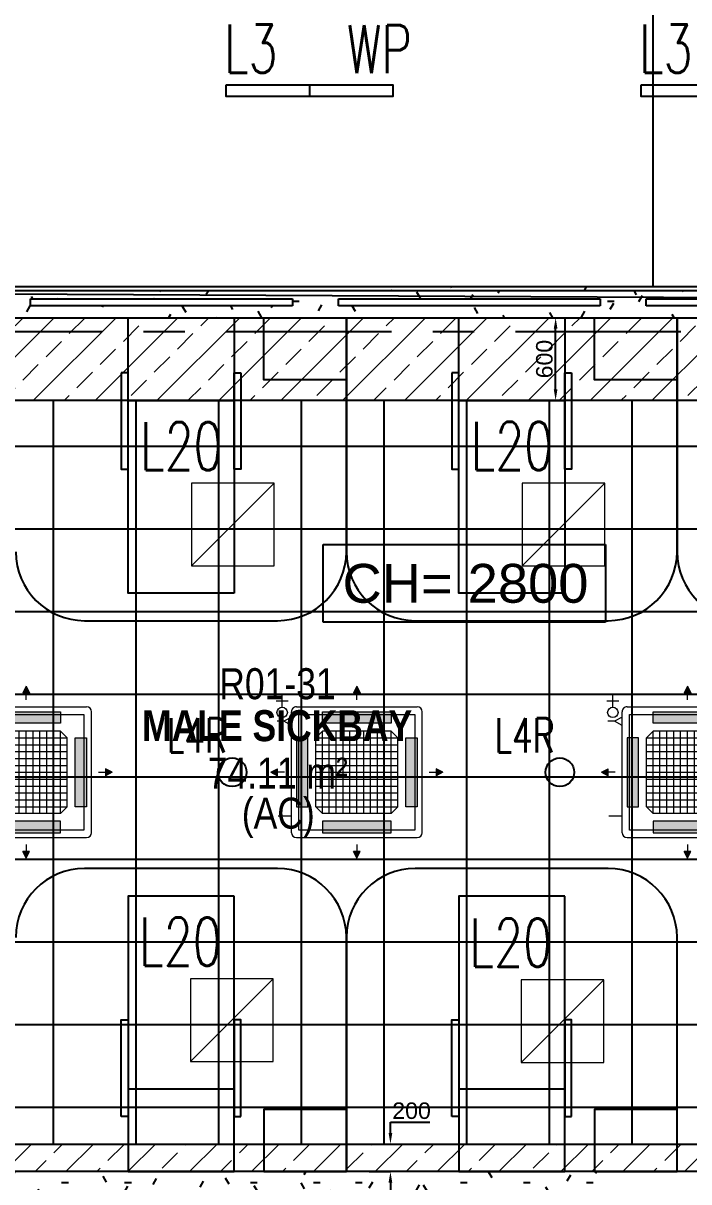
# Model space of a CAD drawing. Header units: millimetres. Extents: x -92759 to 184353, y -15225 to 86714.
# Drawn here: x -68079 to -63248, y 64167 to 72582 of the extents above; entities that cross this region are included whole.
import ezdxf

# ---------------------------------------------------------------- set-up
doc = ezdxf.new("R2010")
doc.units = ezdxf.units.MM
for name, pattern in [('HIDDEN', [0.375, 0.25, -0.125]), ('IDA - Grid Line', [2100, 1200, -300, 300, -300]), ('IMPORT-ACAD_ISO12W100', [3150, 1800, -450, 0, -450, 0, -450])]:
    doc.linetypes.add(name, pattern=pattern)
doc.layers.get('Defpoints').update_dxf_attribs({"color": 8})
for name, color, linetype in [('0-1', 9, 'Continuous'), ('A-_FLOR----_E', 8, 'Continuous'), ('A-_ROOMNAME_A', 8, 'Continuous'), ('A-_WALL----_E', 8, 'Continuous'), ('A-_WALL----_H', 8, 'Continuous'), ('A-_WALL----_H-1', 9, 'Continuous'), ('A-_WALLPRTN_E', 8, 'Continuous'), ('A-_WIND----_E', 8, 'Continuous'), ('A-PATT-CONC', 8, 'Continuous'), ('E-_LITG _ CKT -DB', 1, 'HIDDEN'), ('E-legend', 1, 'Continuous'), ('E-LIGHT----E', 1, 'Continuous'), ('HF', 7, 'Continuous'), ('HF Text', 7, 'Continuous'), ('HFI 02', 7, 'Continuous'), ('M-ACMV_FCU', 5, 'Continuous')]:
    doc.layers.add(name, color=color, linetype=linetype)
for name, color, linetype, true_color in [('1599_FURN_RHH_BLK8 _NEW__1ST STY_dwg _2_-1', 7, 'Continuous', 0xaaaaaa), ('A-_FURN--2', 7, 'IMPORT-ACAD_ISO12W100', 0xaaaaaa), ('A-_FURN--4', 7, 'Continuous', 0xaaaaaa), ('A-_FURN_HIDDEN-1', 7, 'Continuous', 0xaaaaaa), ('A-_FURN_HIDDEN-2', 7, 'Continuous', 0xaaaaaa), ('S-_ANOTGRID_E-1', 9, 'IDA - Grid Line', 0x808080)]:
    doc.layers.add(name, color=color, linetype=linetype, true_color=true_color)
for name, color, linetype, lineweight in [('A--', 134, '500-1-RP', 25), ('HFI 9MM FPB', 94, 'Continuous', 5), ('M-ACMV_CDP', 190, 'DRAIN_PIPE', 25), ('M-ACMV_FCU-3', 86, 'Continuous', 9), ('M-ACMV_PWR', 1, 'REFRIGERANT', 25), ('M-ACMV_REF_PIPE', 134, '500-1-RP', 25)]:
    doc.layers.add(name, color=color, linetype=linetype, lineweight=lineweight)
doc.styles.add('Arial', font='arial.ttf')
doc.styles.add('Arial Narrow_2', font='ARIALN.TTF', dxfattribs={"height": 225})
doc.styles.add('Arial Narrow_B_1', font='ARIALNB.TTF', dxfattribs={"height": 300})
doc.styles.add('Arial_4', font='arial.ttf', dxfattribs={"height": 1.8})
doc.styles.add('Simplex', font='simplex_.ttf', dxfattribs={"width": 0.7, "height": 450})
doc.styles.get("Standard").update_dxf_attribs({"font": 'arial.ttf'})
doc.linetypes.add('500-1-RP', pattern='A,0.75,-0.5,0.75,-0.5,0.75,-0.5,0.75,-1.7,["RP",Standard,S=1,R=0,X=-1,Y=-0.5],-1.7', length=7.9)
doc.linetypes.add('DRAIN_PIPE', pattern='A,0.5,-0.2,["D",Standard,S=0.1,R=0,X=-0.1,Y=-0.05],-0.25', length=0.95)
doc.linetypes.add('REFRIGERANT', pattern='A,15,-5.08,["R",Standard,S=2.54,R=0,X=-2.54,Y=-1.27],-5.08', length=25.16)
doc.dimstyles.get("Standard").update_dxf_attribs({"dimtxt": 0.18, "dimasz": 0.18, "dimexe": 0.18, "dimexo": 0.0625, "dimgap": 0.09, "dimtad": 0, "dimtih": 1, "dimtoh": 1, "dimdec": 4, "dimzin": 0, "dimdsep": 46, "dimtxsty": 'Standard', "dimcen": 0.09, "dimadec": 0, "dimazin": 0, "dimtfac": 1, "dimtdec": 4, "dimtofl": 0, "dimtmove": 0, "dimatfit": 3, "dimfxl": 1, "dimtolj": 1, "dimtzin": 0, "dimarcsym": 0})
pattern_1 = [(0, (-11870.95, 40538.29), (609.6, 152.4), [50.292, -406.908, 50.292, -406.908, -2438.4]), (0, (-11870.95, 40538.29), (609.6, 152.4), [-914.4, 50.292, -864.108, 50.292, -406.908, -1066.8]), (0, (-11870.95, 40538.29), (609.6, 152.4), [-2286, 50.292, -254.508, 50.292, -711.708]), (120, (-11642.35, 40614.49), (-436.7823, 451.7291), [50.292, -406.908, 50.292, -406.908, -2438.4]), (120, (-11642.35, 40614.49), (-436.7823, 451.7291), [-914.4, 50.292, -864.108, 50.292, -406.908, -1066.8]), (120, (-11642.35, 40614.49), (-436.7823, 451.7291), [-2286, 50.292, -254.508, 50.292, -711.708]), (240, (-11566.15, 40919.29), (-172.8177, -604.1291), [50.292, -406.908, 50.292, -406.908, -2438.4]), (240, (-11566.15, 40919.29), (-172.8177, -604.1291), [-914.4, 50.292, -864.108, 50.292, -406.908, -1066.8]), (240, (-11566.15, 40919.29), (-172.8177, -604.1291), [-2286, 50.292, -254.508, 50.292, -711.708])]

# ---------------------------------------------------------------- blocks, each defined once
blk = doc.blocks.new('IDA - Top Hung - 2 Panels - 1900L X 600H - B8-AW06-V1-BLK8_RHH_1ST STOREY PLAN')
at = {"layer": 'A-_WIND----_E'}
for p, q in [((-950, 25), (950, 25)), ((-950, -25), (-950, 25)), ((950, 25), (950, -25)), ((950, -25), (-950, -25))]:
    blk.add_line(p, q, dxfattribs=at)
blk = doc.blocks.new('1599_FURN_RHH_BLK8 _NEW__1ST STY_dwg _2_-10346281-BLK8_RHH_1ST STOREY PLAN')
at = {"layer": 'A-_FURN--2'}
for p, q in [((-31840.1, -9499.1), (-31070.1, -9499.1)), ((-29440.1, -9499.1), (-28670.1, -9499.1)), ((-31840.1, -14499.1), (-31070.1, -14499.1)), ((-29440.1, -14499.1), (-28670.1, -14499.1))]:
    blk.add_line(p, q, dxfattribs=at)
at = {"layer": 'A-_FURN--4', "flags": 128}
for points in [[(-31070.1, -10899.1), (-31840.1, -10899.1), (-31840.1, -8899.1), (-31070.1, -8899.1)], [(-30255.1, -8899.1), (-30255.1, -9349.1), (-30855.1, -9349.1), (-30855.1, -8899.1)], [(-28670.1, -10899.1), (-29440.1, -10899.1), (-29440.1, -8899.1), (-28670.1, -8899.1)], [(-27855.1, -8899.1), (-27855.1, -9349.1), (-28455.1, -9349.1), (-28455.1, -8899.1)], [(-31890.1, -9299.1), (-31890.1, -9999.1), (-31840.1, -9999.1), (-31840.1, -9299.1)], [(-31020.1, -9299.1), (-31020.1, -9999.1), (-31070.1, -9999.1), (-31070.1, -9299.1)], [(-29490.1, -9299.1), (-29490.1, -9999.1), (-29440.1, -9999.1), (-29440.1, -9299.1)], [(-28620.1, -9299.1), (-28620.1, -9999.1), (-28670.1, -9999.1), (-28670.1, -9299.1)], [(-31070.1, -13099.1), (-31840.1, -13099.1), (-31840.1, -15099.1), (-31070.1, -15099.1)], [(-28670.1, -13099.1), (-29440.1, -13099.1), (-29440.1, -15099.1), (-28670.1, -15099.1)], [(-31890.1, -14699.1), (-31890.1, -13999.1), (-31840.1, -13999.1), (-31840.1, -14699.1)], [(-31020.1, -14699.1), (-31020.1, -13999.1), (-31070.1, -13999.1), (-31070.1, -14699.1)], [(-29490.1, -14699.1), (-29490.1, -13999.1), (-29440.1, -13999.1), (-29440.1, -14699.1)], [(-28620.1, -14699.1), (-28620.1, -13999.1), (-28670.1, -13999.1), (-28670.1, -14699.1)], [(-30255.1, -15099.1), (-30255.1, -14649.1), (-30855.1, -14649.1), (-30855.1, -15099.1)], [(-27855.1, -15099.1), (-27855.1, -14649.1), (-28455.1, -14649.1), (-28455.1, -15099.1)]]:
    blk.add_lwpolyline(points, close=True, dxfattribs=at)
at = {"layer": 'A-_FURN_HIDDEN-1'}
for p, q in [((-30755.1, -12899.1), (-32155.1, -12899.1)), ((-28355.1, -12899.1), (-29755.1, -12899.1)), ((-27855.1, -15099.1), (-27855.1, -13399.1))]:
    blk.add_line(p, q, dxfattribs=at)
at = {"layer": 'A-_FURN_HIDDEN-1', "flags": 128}
blk.add_lwpolyline([(-30255.1, -13399.1), (-30255.1, -15099.1)], close=True, dxfattribs=at)
at = {"layer": 'A-_FURN_HIDDEN-1'}
for centre, start, end in [((-32155.1, -13399.1), 90, 180), ((-30755.1, -13399.1), 0, 90), ((-29755.1, -13399.1), 90, 180), ((-28355.1, -13399.1), 0, 90)]:
    blk.add_arc(centre, 500, start, end, dxfattribs=at)
at = {"layer": 'A-_FURN_HIDDEN-2'}
for p, q in [((-32155.1, -11099.1), (-30755.1, -11099.1)), ((-29755.1, -11099.1), (-28355.1, -11099.1))]:
    blk.add_line(p, q, dxfattribs=at)
at = {"layer": 'A-_FURN_HIDDEN-2', "flags": 128}
for points in [[(-30255.1, -10599.1), (-30255.1, -8899.1)], [(-27855.1, -10599.1), (-27855.1, -8899.1)]]:
    blk.add_lwpolyline(points, close=True, dxfattribs=at)
at = {"layer": 'A-_FURN_HIDDEN-2'}
for centre, start, end in [((-32155.1, -10599.1), 180, 270), ((-30755.1, -10599.1), 270, 0), ((-29755.1, -10599.1), 180, 270), ((-28355.1, -10599.1), 270, 0), ((-27355.1, -10599.1), 180, 270)]:
    blk.add_arc(centre, 500, start, end, dxfattribs=at)
blk = doc.blocks.new('A$Cb2bf8f38')
at = {"layer": 'A-_WALL----_H'}
h = blk.add_hatch(dxfattribs=at)
h.set_pattern_fill('FP_3', color=256, style=0, pattern_type=2)
h.set_pattern_definition([(0, (-11870.95, 40538.3), (1219.2, 304.8), [50.292, -864.108, 50.292, -864.108, -4876.8]), (0, (-11870.95, 40538.3), (1219.2, 304.8), [-1828.8, 50.292, -1778.508, 50.292, -864.108, -2133.6]), (0, (-11870.95, 40538.3), (1219.2, 304.8), [-4572, 50.292, -559.308, 50.292, -1473.708]), (120, (-11413.75, 40690.7), (-873.5645, 903.458), [50.292, -864.108, 50.292, -864.108, -4876.8]), (120, (-11413.75, 40690.7), (-873.5645, 903.458), [-1828.8, 50.292, -1778.508, 50.292, -864.108, -2133.6]), (120, (-11413.75, 40690.7), (-873.5645, 903.458), [-4572, 50.292, -559.308, 50.292, -1473.708]), (240, (-11261.35, 41300.3), (-345.6355, -1208.258), [50.292, -864.108, 50.292, -864.108, -4876.8]), (240, (-11261.35, 41300.3), (-345.6355, -1208.258), [-1828.8, 50.292, -1778.508, 50.292, -864.108, -2133.6]), (240, (-11261.35, 41300.3), (-345.6355, -1208.258), [-4572, 50.292, -559.308, 50.292, -1473.708])])
h.paths.add_polyline_path([(-18550, 38100), (-18550, 38125), (-30600, 38125), (-30600, 38100), (-20546.6, 38100)])
at = {"layer": 'A-_WALL----_H-1'}
h = blk.add_hatch(dxfattribs=at)
h.set_pattern_fill('FP_1', color=256, style=0, pattern_type=2)
h.set_pattern_definition(pattern_1)
h.paths.add_polyline_path([(-18350, 37900), (-18350, 38100), (-27500, 38100), (-27500, 37900), (-18725, 37900)])
h.paths.add_polyline_path([(-30400, 37900), (-28100, 37900), (-28100, 38100), (-30400, 38100)])
h.paths.add_polyline_path([(-20546.6, 37987.5), (-20625, 37987.5), (-20625, 38037.5), (-18725, 38037.5), (-18725, 37987.5), (-19700, 37987.5)])
h.paths.add_polyline_path([(-21008.3, 37987.5), (-22858.3, 37987.5), (-22858.3, 38037.5), (-20958.3, 38037.5), (-20958.3, 37987.5)])
h.paths.add_polyline_path([(-23656.1, 37987.5), (-25091.7, 37987.5), (-25091.7, 38037.5), (-23191.7, 38037.5), (-23191.7, 37987.5), (-23584.4, 37987.5)])
h.paths.add_polyline_path([(-25450, 37987.5), (-27350, 37987.5), (-27350, 38037.5), (-25450, 38037.5)])
h = blk.add_hatch(dxfattribs=at)
h.set_pattern_fill('FP_1', color=256, style=0, pattern_type=2)
h.set_pattern_definition(pattern_1)
h.paths.add_polyline_path([(-23050, 31550), (-17450, 31550), (-17450, 31700), (-27950, 31700), (-27950, 31550), (-23200, 31550)])
h.paths.add_polyline_path([(-28100, 31550), (-28100, 31700), (-30400, 31700), (-30400, 31550), (-29875.1, 31550)])
blk.add_lwpolyline([(-2385, -9825), (-2385, -5100), (7400, -5125), (7400, 46800), (-18575, 46800), (-18575, 38037.5), (-30600, 38100), (-30625, 26375), (-28100, 26375), (-28100, -2400), (-10500, -2425), (-10500, -9800), (-2385, -9825)], close=True)
at = {"layer": 'A-_FLOR----_E'}
blk.add_line((-20575.7, 49500), (-20575.7, 38125), dxfattribs=at)
at = {"layer": 'A-_WALL----_E'}
for p, q in [((-18575, 38125), (-30625, 38125)), ((-30600, 38100), (-18550, 38100)), ((-27500, 37900), (-18350, 37900))]:
    blk.add_line(p, q, dxfattribs=at)
at = {"layer": 'A-_WALLPRTN_E'}
blk.add_line((-17450, 31700), (-27950, 31700), dxfattribs=at)
at = {"layer": 'S-_ANOTGRID_E-1'}
blk.add_line((-38373.1, 37800), (13584.7, 37800), dxfattribs=at)
at = {"layer": '1599_FURN_RHH_BLK8 _NEW__1ST STY_dwg _2_-1'}
blk.add_blockref('1599_FURN_RHH_BLK8 _NEW__1ST STY_dwg _2_-10346281-BLK8_RHH_1ST STOREY PLAN', (7455.1, 46800), dxfattribs=at)
at = {"layer": 'A-_WIND----_E', "rotation": 180}
for p in [(-24141.7, 38012.5), (-21908.3, 38012.5), (-19675, 38012.5)]:
    blk.add_blockref('IDA - Top Hung - 2 Panels - 1900L X 600H - B8-AW06-V1-BLK8_RHH_1ST STOREY PLAN', p, dxfattribs=at)
at = {"layer": 'A-_ROOMNAME_A', "char_height": 225, "attachment_point": 1}
for s, insert, width, style in [('R01-31', (-23722.6, 35355.7), 1058.227, 'Arial Narrow_2'), ('MALE SICKBAY', (-24282.9, 35050.9), 2417.088, 'Arial Narrow_B_1'), ('74.11 m²', (-23806.6, 34706.9), 1262.658, 'Arial Narrow_2'), ('(AC)', (-23559.1, 34415.8), 661.392, 'Arial Narrow_2')]:
    blk.add_mtext(s, dxfattribs=dict(at, insert=insert, width=width, style=style))
blk = doc.blocks.new('*D517')
at = {"layer": 'Defpoints', "color": 0, "transparency": 16777216}
for p in [(-9410.3, 497362.6), (-9410.3, 497362.6), (-9410.3, 496762.6)]:
    blk.add_point(p, dxfattribs=at)
at = {"layer": 'HFI 02', "color": 0, "lineweight": -2, "transparency": 16777216}
for p, q in [((-9410.3, 497362.6), (-9410.1, 497362.6)), ((-9410.3, 496842.6), (-9410.3, 497282.6)), ((-9410.3, 496762.6), (-9410.1, 496762.6))]:
    blk.add_line(p, q, dxfattribs=at)
at = {"layer": 'HFI 02', "color": 0, "transparency": 16777216}
for points in [[(-9423.7, 497282.6), (-9397, 497282.6), (-9410.3, 497362.6)], [(-9423.7, 496842.6), (-9397, 496842.6), (-9410.3, 496762.6)]]:
    blk.add_solid(points, dxfattribs=at)
at = {"layer": 'HFI 02', "color": 152, "true_color": 0x2776bb, "transparency": 16777216, "insert": (-9491.6, 497062.6), "char_height": 120, "attachment_point": 5, "rotation": 90, "style": 'Arial'}
blk.add_mtext('\\A1;600', dxfattribs=at)
blk = doc.blocks.new('*D699')
at = {"layer": 'Defpoints', "color": 0, "transparency": 16777216}
for p in [(-10739.3, 491361.7), (-10609.3, 491361.7), (-10764, 491161.7)]:
    blk.add_point(p, dxfattribs=at)
at = {"layer": 'HFI 02', "color": 0, "lineweight": -2, "transparency": 16777216}
for p, q in [((-10609.3, 491441.7), (-10609.3, 491521.7)), ((-10609.3, 491521.7), (-10322.6, 491521.7)), ((-10739.3, 491361.7), (-10609.1, 491361.7)), ((-10763.9, 491161.7), (-10609.1, 491161.7)), ((-10609.3, 491081.7), (-10609.3, 491001.7))]:
    blk.add_line(p, q, dxfattribs=at)
at = {"layer": 'HFI 02', "color": 0, "transparency": 16777216}
for points in [[(-10622.7, 491441.7), (-10596, 491441.7), (-10609.3, 491361.7)], [(-10622.7, 491081.7), (-10596, 491081.7), (-10609.3, 491161.7)]]:
    blk.add_solid(points, dxfattribs=at)
at = {"layer": 'HFI 02', "color": 152, "true_color": 0x2776bb, "transparency": 16777216, "insert": (-10455.9, 491603), "char_height": 120, "attachment_point": 5, "style": 'Arial'}
blk.add_mtext('\\A1;200', dxfattribs=at)
blk = doc.blocks.new('L20')
at = {"layer": 'E-LIGHT----E', "lineweight": 5}
blk.add_line((-300, -300), (300, 300), dxfattribs=at)
blk.add_lwpolyline([(-300, -300), (300, -300), (300, 300), (-300, 300)], close=True, dxfattribs=at)
at = {"layer": 'E-LIGHT----E', "lineweight": 5, "style": 'Simplex', "width": 0.7}
blk.add_text('L20', height=350, dxfattribs=at).set_placement((-673.7, 394.3))
blk = doc.blocks.new('A$C020d881d')
at = {"layer": 'E-legend', "lineweight": 25}
blk.add_circle((818.7, 172), 103.8, dxfattribs=at)
at = {"layer": 'E-legend', "lineweight": 25, "style": 'Simplex', "width": 0.7}
blk.add_text('L4R', height=250, dxfattribs=at).set_placement((345.2, 314.3))
blk = doc.blocks.new('L3WP')
at = {"layer": 'E-LIGHT----E'}
blk.add_line((0, 40), (0, -40), dxfattribs=at)
blk.add_lwpolyline([(-607.5, 40), (-607.5, -40), (607.5, -40), (607.5, 40)], close=True, dxfattribs=at)
at = {"layer": 'E-legend', "lineweight": 18, "style": 'Simplex', "width": 0.7}
for s, p in [('L3', (-619.9, 130.8)), ('WP', (271.5, 126.9))]:
    blk.add_text(s, height=350, dxfattribs=at).set_placement(p)
blk = doc.blocks.new('EL_B8_L1_R4')
at = {"layer": 'E-_LITG _ CKT -DB', "ltscale": 0.5}
for p in [(-13654.7, -6130.3), (-11276.5, -6130.3)]:
    blk.add_blockref('A$C020d881d', p, dxfattribs=at)
at = {"layer": 'E-legend', "color": 0}
for p in [(-12830.9, -4159.6), (-10431.9, -4158.6), (-12837.4, -7758), (-10439.7, -7765.3)]:
    blk.add_blockref('L20', p, dxfattribs=at)
at = {"layer": 'E-LIGHT----E'}
for p in [(-12275.8, -1008.3), (-9263.3, -1008.3)]:
    blk.add_blockref('L3WP', p, dxfattribs=at)
blk = doc.blocks.new('A$Ca8a76259')
at = {"layer": 'M-ACMV_FCU', "lineweight": 0}
h = blk.add_hatch(color=256, dxfattribs=at)
h.dxf.hatch_style = 1
h.paths.add_polyline_path([(0, 625), (-25, 575), (25, 575)])
h = blk.add_hatch(color=256, dxfattribs=at)
h.dxf.hatch_style = 1
h.paths.add_polyline_path([(250, 356), (250, 439), (-250, 439), (-250, 356)])
h.paths.add_polyline_path([(356, -250), (439, -250), (439, 250), (356, 250)])
h.paths.add_polyline_path([(-356, 250), (-439, 250), (-439, -250), (-356, -250)])
h.paths.add_polyline_path([(-250, -356), (-250, -439), (250, -439), (250, -356)])
h = blk.add_hatch(color=256, dxfattribs=at)
h.dxf.hatch_style = 1
h.paths.add_polyline_path([(-625, 0), (-575, -25), (-575, 25)])
h = blk.add_hatch(color=256, dxfattribs=at)
h.dxf.hatch_style = 1
h.paths.add_polyline_path([(625, 0), (575, 25), (575, -25)])
h = blk.add_hatch(color=256, dxfattribs=at)
h.dxf.hatch_style = 1
h.paths.add_polyline_path([(0, -625), (25, -575), (-25, -575)])
for p, q in [((0, 625), (-25, 575)), ((0, 625), (25, 575)), ((-25, 575), (25, 575)), ((0, 525), (0, 575)), ((-475, 439), (-475, -439)), ((439, 475), (-439, 475)), ((439, 475), (439, 475)), ((475, 439), (475, 439)), ((475, 439), (475, -439)), ((-298.5, 250), (-250, 298.5)), ((-250, 298.5), (250, 298.5)), ((-250, 298.5), (-250, -298.5)), ((-200, 298.5), (-200, -298.5)), ((-150, 298.5), (-150, -298.5)), ((-100, 298.5), (-100, -298.5)), ((-50, 298.5), (-50, -298.5)), ((0, 298.5), (0, -298.5)), ((50, 298.5), (50, -298.5)), ((100, 298.5), (100, -298.5)), ((150, 298.5), (150, -298.5)), ((200, 298.5), (200, -298.5)), ((250, 298.5), (298.5, 250)), ((250, 298.5), (250, -298.5)), ((-298.5, 250), (-298.5, -250)), ((298.5, 250), (-298.5, 250)), ((298.5, 200), (-298.5, 200)), ((298.5, 250), (298.5, -250)), ((298.5, 150), (-298.5, 150)), ((298.5, 100), (-298.5, 100)), ((-625, 0), (-575, 25)), ((-625, 0), (-575, -25)), ((-575, -25), (-575, 25)), ((-525, 0), (-575, 0)), ((298.5, 50), (-298.5, 50)), ((298.5, 0), (-298.5, 0)), ((525, 0), (575, 0)), ((575, 25), (575, -25)), ((625, 0), (575, 25)), ((625, 0), (575, -25)), ((298.5, -50), (-298.5, -50)), ((298.5, -100), (-298.5, -100)), ((298.5, -150), (-298.5, -150)), ((298.5, -200), (-298.5, -200)), ((-250, -298.5), (-298.5, -250)), ((298.5, -250), (-298.5, -250)), ((250, -298.5), (298.5, -250)), ((-250, -298.5), (250, -298.5)), ((439, -475), (-439, -475)), ((25, -575), (-25, -575)), ((0, -625), (-25, -575)), ((0, -525), (0, -575)), ((0, -625), (25, -575))]:
    blk.add_line(p, q, dxfattribs=at)
for points in [[(-250, 356), (250, 356), (250, 439), (-250, 439)], [(420, 420), (420, -420), (-420, -420), (-420, 420)], [(-356, 250), (-356, -250), (-439, -250), (-439, 250)], [(356, 250), (356, -250), (439, -250), (439, 250)], [(-250, -356), (250, -356), (250, -439), (-250, -439)]]:
    blk.add_lwpolyline(points, close=True, dxfattribs=at)
for centre, start, end in [((-439, 439), 90, 180), ((439, 439), 0, 90), ((-439, -439), 180, 270), ((439, -439), 270, 0)]:
    blk.add_arc(centre, 36, start, end, dxfattribs=at)
blk = doc.blocks.new('SSO')
at = {"layer": 'M-ACMV_PWR', "linetype": 'ByBlock', "lineweight": 5}
for p, q in [((1064820.3, 20828.3), (1064720.3, 20828.3)), ((1064770.3, 20778.3), (1064770.3, 20878.3))]:
    blk.add_line(p, q, dxfattribs=at)
blk.add_circle((1064770.3, 20733.6), 44.6, dxfattribs=at)
blk.add_circle((1064770.3, 20733.6), 44.6, dxfattribs=at)
blk = doc.blocks.new('A$C81577ca4')
at = {"layer": 'A--', "lineweight": 0, "ltscale": 0.75}
for p, q in [((-36, -125), (-86, -125)), ((19, -95), (-36, -125)), ((19, -155), (-36, -125))]:
    blk.add_line(p, q, dxfattribs=at)
blk = doc.blocks.new('FCU-3')
at = {"layer": 'M-ACMV_CDP', "lineweight": 5}
blk.add_line((443044.4, -43086.7), (443044.4, -43182.8), dxfattribs=at)
at = {"layer": 'M-ACMV_FCU', "lineweight": 5, "rotation": 269.9999999999999}
blk.add_blockref('A$Ca8a76259', (442725.6, -42612.4), dxfattribs=at)
at = {"layer": 'M-ACMV_PWR', "color": 1, "linetype": 'ByBlock', "lineweight": 5, "xscale": 0.85, "yscale": 0.85, "zscale": 0.85, "rotation": 90}
blk.add_blockref('SSO', (459914.3, -948209.3), dxfattribs=at)
at = {"layer": 'M-ACMV_REF_PIPE', "lineweight": 5, "rotation": 90}
blk.add_blockref('A$C81577ca4', (442230.2, -43105.7), dxfattribs=at)
blk = doc.blocks.new('ACMV_B8L1_R9')
at = {"layer": 'M-ACMV_FCU-3', "rotation": 270}
for p in [(264357.9, 399912.3), (266758.3, 399912.3), (269158.4, 399912.3)]:
    blk.add_blockref('FCU-3', p, dxfattribs=at)
blk = doc.blocks.new('RCP_B8L1')
at = {"layer": 'A-PATT-CONC'}
h = blk.add_hatch(dxfattribs=at)
h.set_pattern_fill('ANSI37', color=256, scale=189, angle=45)
h.set_pattern_definition([(90, (-15653.8, 491361.7), (-600.075, 0), []), (180, (-15653.8, 491361.7), (-6e-14, -600.075), [])])
h.paths.add_polyline_path([(-18053.79524, 496761.70958), (-18053.79524, 493761.70958), (-15653.79524, 493761.70958), (-15653.79524, 491361.70958), (-6053.79525, 491361.70958), (-6053.79525, 496761.70958)])
at = {"layer": 'HFI 9MM FPB'}
h = blk.add_hatch(dxfattribs=at)
h.set_pattern_fill('ANSI33', color=256, scale=50)
h.paths.add_polyline_path([(-18053.79524, 496761.70958), (-18053.79524, 493761.70958), (-15653.79524, 493761.70958), (-15653.79524, 491361.70958), (-6053.79525, 491361.70958), (-6053.79525, 496761.70958)], flags=16)
h.paths.add_polyline_path([(-18529.04966, 497362.6459), (-16229.04966, 497362.6459), (-16229.04966, 496961.70958), (-15629.04966, 496961.70958), (-15629.04966, 497362.6459), (-6029.04966, 497362.6459), (-6029.04966, 496961.70958), (-5579.04966, 496961.70958), (-5579.04966, 491161.70958), (-16079.04966, 491161.70958), (-16079.04966, 493511.70958), (-18529.04966, 493511.70958)])
at = {"layer": 'HF'}
blk.add_lwpolyline([(-18529.04966, 497362.6459), (-16229.04966, 497362.6459), (-16229.04966, 496961.70958), (-15629.04966, 496961.70958), (-15629.04966, 497362.6459), (-6029.04966, 497362.6459), (-6029.04966, 496961.70958), (-5579.04966, 496961.70958), (-5579.04966, 491161.70958), (-16079.04966, 491161.70958), (-16079.04966, 493511.70958), (-18529.04966, 493511.70958)], close=True, dxfattribs=at)
at = {"layer": 'HFI 02'}
blk.add_lwpolyline([(-18053.79524, 496761.70958), (-18053.79524, 493761.70958), (-15653.79524, 493761.70958), (-15653.79524, 491361.70958), (-6053.79525, 491361.70958), (-6053.79525, 496761.70958)], close=True, dxfattribs=at)
at = {"layer": 'HF Text', "insert": (-10957.12104, 495574.91122), "char_height": 282.04728, "width": 1768.6846913, "attachment_point": 1, "style": 'Arial_4', "bg_fill": 16, "box_fill_scale": 1.5, "bg_fill_color": 256, "bg_fill_transparency": 0}
blk.add_mtext('CH= 2800', dxfattribs=at)
at = {"layer": 'HFI 02'}
for base, p1, p2, picture, middle in [((-9410.31942, 497362.6459), (-9410.31942, 496762.6459), (-9410.31942, 497362.6459), '*D517', (-9491.58818, 497062.6459)), ((-10609.32877, 491361.70958), (-10764.0093, 491161.70958), (-10739.31902, 491361.70958), '*D699', (-10455.94542, 491602.97834))]:
    dim = blk.add_linear_dim(base=base, p1=p1, p2=p2, angle=90, dimstyle='Standard', dxfattribs=at)
    dim.commit()
    dim.dimension.update_dxf_attribs({"geometry": picture, "text_midpoint": middle})

msp = doc.modelspace()

# ---------------------------------------------------------------- block references
at = {"layer": '0-1'}
msp.add_blockref('A$Cb2bf8f38', (-42933, 32541.2), dxfattribs=at)

# ---------------------------------------------------------------- next in the draw order: block references
at = {"color": 0}
msp.add_blockref('EL_B8_L1_R4', (-53725.9, 73099.6), dxfattribs=at)
at = {"layer": 'A-PATT-CONC', "color": 152, "true_color": 0x2776bb}
msp.add_blockref('RCP_B8L1', (-54804, -426920.5), dxfattribs=at)

# ---------------------------------------------------------------- next in the draw order: block references
at = {"layer": 'M-ACMV_FCU', "color": 5}
msp.add_blockref('ACMV_B8L1_R9', (-289803, 109954.6), dxfattribs=at)

doc.saveas('drawing.dxf')
